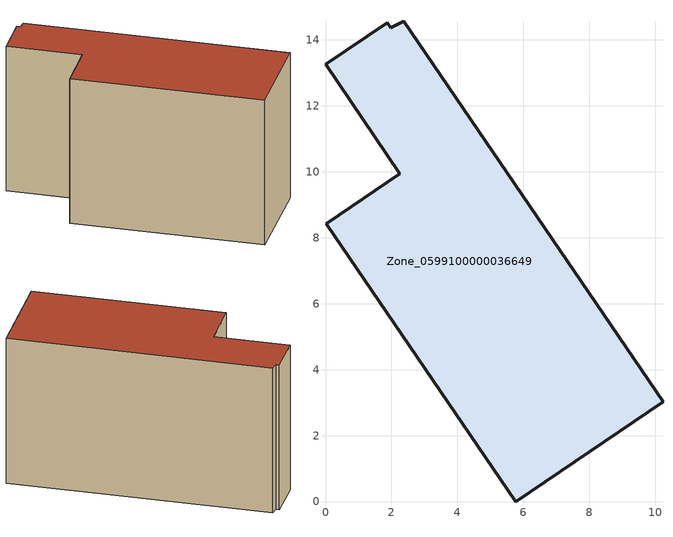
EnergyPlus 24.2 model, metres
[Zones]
Zone_0599100000036649
 floor ground (C_G): 0,13.25 1.87,14.52 1.98,14.36 2.37,14.55 10.23,3.03 5.77,0 0.02,8.42 2.25,9.94 z0
 wall outside (C_F): 5.77,0 10.23,3.03 2.37,14.55 1.98,14.36 1.87,14.52 0,13.25 2.25,9.94 0.02,8.42 5.77,0 z0:8.29
 roof outside (C_R): 2.37,14.55 1.98,14.36 1.87,14.52 0,13.25 2.25,9.94 0.02,8.42 5.77,0 10.23,3.03 z8.29
[BUILDING]
Pand.0599100000036649: North Axis=0; Terrain=City; Loads Convergence Tolerance Value=0.04; Temperature Convergence Tolerance Value=0.4; Solar Distribution=FullExterior; Maximum Number of Warmup Days=25; Minimum Number of Warmup Days=1
[Site:Location]
Rotterdam.The.Hague.AP_ZH_NLD Design_Conditions: Latitude=51.96; Longitude=4.45; Time Zone=1; Elevation=-4.5
[SITE:GROUNDTEMPERATURE:BUILDINGSURFACE]
18, 18, 18, 18, 18, 18, 18, 18, 18, 18, 18, 18
[MATERIAL] Thermal Absorptance=0.9; Solar Absorptance=0.7; Visible Absorptance=0.7
Name | Roughness | Thickness | Conductivity | Density | Specific Heat
G.TI.1975-1991 | MediumSmooth | 0.15 | 0.288461 | 540 | 1210
F.TI.1975-1991 | Rough | 0.3 | 0.230769 | 1920 | 840
R.TI.1975-1991 | MediumRough | 0.2 | 0.153846 | 1500 | 1000
[CONSTRUCTION]
C_G: G.TI.1975-1991
C_F: F.TI.1975-1991
C_R: R.TI.1975-1991
[ZONE]
Zone_0599100000036649: Type=1; Multiplier=1; Ceiling Height=Autocalculate; Volume=Autocalculate; Floor Area=autocalculate; Part of Total Floor Area=Yes
[ZONEINFILTRATION:DESIGNFLOWRATE]
Infil_Zone_0599100000036649: Zone or ZoneList or Space or SpaceList=Zone_0599100000036649; Schedule=AlwaysOn; Design Flow Rate Calculation Method=Flow/Area; Flow Rate per Floor Area=0.003; Constant Term Coefficient=1; Temperature Term Coefficient=0; Velocity Term Coefficient=0; Velocity Squared Term Coefficient=0
[HVACTEMPLATE:ZONE:IDEALLOADSAIRSYSTEM]
Zone_0599100000036649: Maximum Heating Supply Air Temperature=50; Minimum Cooling Supply Air Temperature=13; Maximum Heating Supply Air Humidity Ratio=0.0156; Minimum Cooling Supply Air Humidity Ratio=0.0077; Heating Limit=NoLimit; Cooling Limit=NoLimit; Dehumidification Control Type=ConstantSensibleHeatRatio; Cooling Sensible Heat Ratio=0.7; Dehumidification Setpoint=60; Humidification Control Type=None; Humidification Setpoint=30; Outdoor Air Method=None; Outdoor Air Flow Rate per Person=0.00944; Outdoor Air Flow Rate per Zone Floor Area=0; Outdoor Air Flow Rate per Zone=0; Demand Controlled Ventilation Type=None; Outdoor Air Economizer Type=NoEconomizer; Heat Recovery Type=None; Sensible Heat Recovery Effectiveness=0.7; Latent Heat Recovery Effectiveness=0.65
[ZONECONTROL:THERMOSTAT]
ThermostatControl_Zone_0599100000036649: Zone or ZoneList=Zone_0599100000036649; Control Type Schedule=DualSetpointControlType; Control 1=Thermostat_Zone_0599100000036649; Temperature Difference Between Cutout And Setpoint=0
[THERMOSTATSETPOINT:DUALSETPOINT]
Thermostat_Zone_0599100000036649: Heating Setpoint Temperature Schedule=HeatingSetpoint_Zone_0599100000036649; Cooling Setpoint Temperature Schedule=CoolingSetpoint_Zone_0599100000036649
[SCHEDULE:COMPACT]
HeatingSetpoint_Zone_0599100000036649: Through: 12/31, For: AllDays, Until: 24:00, 21
CoolingSetpoint_Zone_0599100000036649: Through: 12/31, For: AllDays, Until: 24:00, 24
DualSetpointControlType: Through: 12/31, For: AllDays, Until: 24:00, 4
AlwaysOn: Through: 12/31, For: AllDays, Until: 24:00, 1
